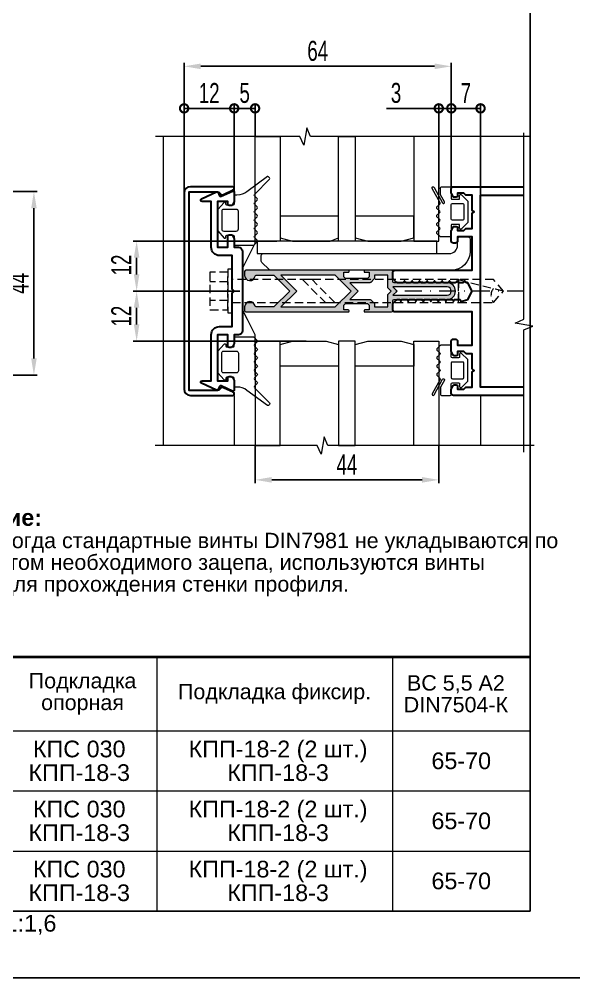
# Model space of a CAD drawing. Extents: x -37 to 8820, y -336 to 478.
# Drawn here: x 1368.5 to 1451.5, y 0 to 143.6 of the extents above; entities that cross this region are included whole.
import ezdxf

# ---------------------------------------------------------------- set-up
doc = ezdxf.new("R2010")
doc.units = 0
doc.header["$LTSCALE"] = 5
doc.linetypes.add('DASHDOT', pattern=[1, 0.5, -0.25, 0, -0.25])
doc.linetypes.add('HIDDEN', pattern=[0.375, 0.25, -0.125])
doc.layers.get('0').update_dxf_attribs({"linetype": 'CONTINUOUS', "lineweight": 30})
doc.layers.get('DEFPOINTS').update_dxf_attribs({"linetype": 'CONTINUOUS'})
for name, color, linetype, lineweight in [('1', 6, 'DASHDOT', 13), ('2', 3, 'HIDDEN', 13), ('Dimentions', 5, 'CONTINUOUS', 15), ('Glass', 5, 'CONTINUOUS', 20), ('Ал подклад', 7, 'CONTINUOUS', 20), ('Герлен', 7, 'CONTINUOUS', 60), ('Зигзаг', 1, 'CONTINUOUS', 15), ('Конструкции', 252, 'CONTINUOUS', 20), ('Подкладки', 1, 'CONTINUOUS', 20), ('Рамки', 1, 'CONTINUOUS', 15), ('Текстовый', 7, 'CONTINUOUS', 9), ('Уплотнители', 1, 'CONTINUOUS', 20), ('Штриховка', 1, 'CONTINUOUS', 5)]:
    doc.layers.add(name, color=color, linetype=linetype, lineweight=lineweight)
doc.layers.add('Скрытые', color=14, linetype='CONTINUOUS', plot=False)
doc.styles.add('3', font='RUSS.SHX', dxfattribs={"width": 0.7, "height": 3})
doc.styles.add('Каталожный', font='arial.ttf', dxfattribs={"height": 2.5})
doc.dimstyles.new('MX1_6', dxfattribs={"dimtxt": 3, "dimasz": 2.5, "dimexe": 0.5, "dimexo": 0, "dimgap": 0.8, "dimtad": 1, "dimlfac": 1.6, "dimdsep": 46, "dimtxsty": '3', "dimcen": 0, "dimclrd": 256, "dimclre": 256, "dimclrt": 256, "dimaunit": 1, "dimadec": 0, "dimazin": 0, "dimtfac": 1, "dimtmove": 0, "dimatfit": 1, "dimfxl": 1, "dimtvp": 1, "dimtolj": 1, "dimtzin": 0, "dimarcsym": 0})

# ---------------------------------------------------------------- blocks, each defined once
blk = doc.blocks.new('*D714')
at = {"layer": 'DEFPOINTS', "color": 0, "linetype": 'Continuous', "transparency": 16777216}
for p in [(1365.54, 117.8), (1365.54, 90.3), (1370.71, 90.3)]:
    blk.add_point(p, dxfattribs=at)
at = {"layer": 'Dimentions', "linetype": 'Continuous', "lineweight": -2, "transparency": 16777216}
for p, q in [((1365.54, 117.8), (1371.21, 117.8)), ((1370.71, 115.3), (1370.71, 92.8)), ((1365.54, 90.3), (1371.21, 90.3))]:
    blk.add_line(p, q, dxfattribs=at)
at = {"layer": 'Dimentions', "linetype": 'Continuous', "transparency": 16777216}
for points in [[(1370.3, 115.3), (1371.13, 115.3), (1370.71, 117.8)], [(1370.3, 92.8), (1371.13, 92.8), (1370.71, 90.3)]]:
    blk.add_solid(points, dxfattribs=at)
at = {"layer": 'Dimentions', "linetype": 'Continuous', "transparency": 16777216, "insert": (1368.41, 104.05), "char_height": 3, "attachment_point": 5, "rotation": 90, "style": '3'}
blk.add_mtext('\\A1;44', dxfattribs=at)
blk = doc.blocks.new('_DotSmall')
at = {"color": 0, "linetype": 'ByBlock', "const_width": 0.5}
blk.add_lwpolyline([(-0.0625, 0, 1), (0.0625, 0, 1)], format="xyb", close=True, dxfattribs=at)
blk = doc.blocks.new('*D719')
at = {"layer": 'DEFPOINTS', "color": 0, "linetype": 'Continuous', "transparency": 16777216}
for p in [(1403.82, 130.27), (1403.82, 126.05), (1400.7, 117.7)]:
    blk.add_point(p, dxfattribs=at)
at = {"layer": 'Dimentions', "linetype": 'Continuous', "lineweight": -2, "transparency": 16777216}
for p, q in [((1400.7, 117.7), (1400.7, 130.77)), ((1403.82, 126.05), (1403.82, 130.77)), ((1400.7, 130.27), (1403.82, 130.27))]:
    blk.add_line(p, q, dxfattribs=at)
at = {"layer": 'Dimentions', "linetype": 'Continuous', "lineweight": -2, "transparency": 16777216, "xscale": 2.5, "yscale": 2.5, "zscale": 2.5, "rotation": 180}
blk.add_blockref('_DotSmall', (1400.7, 130.27), dxfattribs=at)
at = {"layer": 'Dimentions', "linetype": 'Continuous', "lineweight": -2, "transparency": 16777216, "xscale": 2.5, "yscale": 2.5, "zscale": 2.5}
blk.add_blockref('_DotSmall', (1403.82, 130.27), dxfattribs=at)
at = {"layer": 'Dimentions', "linetype": 'Continuous', "transparency": 16777216, "insert": (1402.26, 132.57), "char_height": 3, "attachment_point": 5, "style": '3'}
blk.add_mtext('\\A1;5', dxfattribs=at)
blk = doc.blocks.new('*D720')
at = {"layer": 'DEFPOINTS', "color": 0, "linetype": 'Continuous', "transparency": 16777216}
for p in [(1403.82, 79.74), (1431.32, 79.74), (1403.82, 74.61)]:
    blk.add_point(p, dxfattribs=at)
at = {"layer": 'Dimentions', "linetype": 'Continuous', "lineweight": -2, "transparency": 16777216}
for p, q in [((1403.82, 79.74), (1403.82, 74.11)), ((1431.32, 79.74), (1431.32, 74.11)), ((1428.82, 74.61), (1406.32, 74.61))]:
    blk.add_line(p, q, dxfattribs=at)
at = {"layer": 'Dimentions', "linetype": 'Continuous', "transparency": 16777216}
for points in [[(1406.32, 75.03), (1406.32, 74.19), (1403.82, 74.61)], [(1428.82, 75.03), (1428.82, 74.19), (1431.32, 74.61)]]:
    blk.add_solid(points, dxfattribs=at)
at = {"layer": 'Dimentions', "linetype": 'Continuous', "transparency": 16777216, "insert": (1417.57, 76.91), "char_height": 3, "attachment_point": 5, "style": '3'}
blk.add_mtext('\\A1;44', dxfattribs=at)
blk = doc.blocks.new('*D721')
at = {"layer": 'DEFPOINTS', "color": 0, "linetype": 'Continuous', "transparency": 16777216}
for p in [(1431.32, 130.27), (1431.32, 118.2), (1433.2, 118.2)]:
    blk.add_point(p, dxfattribs=at)
at = {"layer": 'Dimentions', "linetype": 'Continuous', "lineweight": -2, "transparency": 16777216}
for p, q in [((1431.32, 118.2), (1431.32, 130.77)), ((1433.2, 118.2), (1433.2, 130.77)), ((1431.32, 130.27), (1423.52, 130.27)), ((1433.2, 130.27), (1431.32, 130.27)), ((1433.2, 130.27), (1435.7, 130.27))]:
    blk.add_line(p, q, dxfattribs=at)
at = {"layer": 'Dimentions', "linetype": 'Continuous', "lineweight": -2, "transparency": 16777216, "xscale": 2.5, "yscale": 2.5, "zscale": 2.5}
blk.add_blockref('_DotSmall', (1431.32, 130.27), dxfattribs=at)
at = {"layer": 'Dimentions', "linetype": 'Continuous', "lineweight": -2, "transparency": 16777216, "xscale": 2.5, "yscale": 2.5, "zscale": 2.5, "rotation": 180}
blk.add_blockref('_DotSmall', (1433.2, 130.27), dxfattribs=at)
at = {"layer": 'Dimentions', "linetype": 'Continuous', "transparency": 16777216, "insert": (1424.92, 132.57), "char_height": 3, "attachment_point": 5, "style": '3'}
blk.add_mtext('\\A1;3', dxfattribs=at)
blk = doc.blocks.new('*D722')
at = {"layer": 'DEFPOINTS', "color": 0, "linetype": 'Continuous', "transparency": 16777216}
for p in [(1393.2, 136.57), (1433.2, 118.2), (1393.2, 115.83)]:
    blk.add_point(p, dxfattribs=at)
at = {"layer": 'Dimentions', "linetype": 'Continuous', "lineweight": -2, "transparency": 16777216}
for p, q in [((1393.2, 115.83), (1393.2, 137.07)), ((1430.7, 136.57), (1395.7, 136.57)), ((1433.2, 118.2), (1433.2, 137.07))]:
    blk.add_line(p, q, dxfattribs=at)
at = {"layer": 'Dimentions', "linetype": 'Continuous', "transparency": 16777216}
for points in [[(1395.7, 136.99), (1395.7, 136.15), (1393.2, 136.57)], [(1430.7, 136.99), (1430.7, 136.15), (1433.2, 136.57)]]:
    blk.add_solid(points, dxfattribs=at)
at = {"layer": 'Dimentions', "linetype": 'Continuous', "transparency": 16777216, "insert": (1413.2, 138.87), "char_height": 3, "attachment_point": 5, "style": '3'}
blk.add_mtext('\\A1;64', dxfattribs=at)
blk = doc.blocks.new('*D723')
at = {"layer": 'DEFPOINTS', "color": 0, "linetype": 'Continuous', "transparency": 16777216}
for p in [(1393.2, 130.27), (1400.7, 125.49), (1393.2, 115.83)]:
    blk.add_point(p, dxfattribs=at)
at = {"layer": 'Dimentions', "linetype": 'Continuous', "lineweight": -2, "transparency": 16777216}
for p, q in [((1393.2, 115.83), (1393.2, 130.77)), ((1400.7, 125.49), (1400.7, 130.77)), ((1400.7, 130.27), (1393.2, 130.27))]:
    blk.add_line(p, q, dxfattribs=at)
at = {"layer": 'Dimentions', "linetype": 'Continuous', "lineweight": -2, "transparency": 16777216, "xscale": 2.5, "yscale": 2.5, "zscale": 2.5, "rotation": 180}
blk.add_blockref('_DotSmall', (1393.2, 130.27), dxfattribs=at)
at = {"layer": 'Dimentions', "linetype": 'Continuous', "lineweight": -2, "transparency": 16777216, "xscale": 2.5, "yscale": 2.5, "zscale": 2.5}
blk.add_blockref('_DotSmall', (1400.7, 130.27), dxfattribs=at)
at = {"layer": 'Dimentions', "linetype": 'Continuous', "transparency": 16777216, "insert": (1396.95, 132.57), "char_height": 3, "attachment_point": 5, "style": '3'}
blk.add_mtext('\\A1;12', dxfattribs=at)
blk = doc.blocks.new('*D724')
at = {"layer": 'DEFPOINTS', "color": 0, "linetype": 'Continuous', "transparency": 16777216}
for p in [(1433.2, 130.27), (1433.2, 126.5), (1437.57, 117.27)]:
    blk.add_point(p, dxfattribs=at)
at = {"layer": 'Dimentions', "linetype": 'Continuous', "lineweight": -2, "transparency": 16777216}
for p, q in [((1433.2, 126.5), (1433.2, 130.77)), ((1437.57, 117.27), (1437.57, 130.77)), ((1437.57, 130.27), (1433.2, 130.27))]:
    blk.add_line(p, q, dxfattribs=at)
at = {"layer": 'Dimentions', "linetype": 'Continuous', "lineweight": -2, "transparency": 16777216, "xscale": 2.5, "yscale": 2.5, "zscale": 2.5, "rotation": 180}
blk.add_blockref('_DotSmall', (1433.2, 130.27), dxfattribs=at)
at = {"layer": 'Dimentions', "linetype": 'Continuous', "lineweight": -2, "transparency": 16777216, "xscale": 2.5, "yscale": 2.5, "zscale": 2.5}
blk.add_blockref('_DotSmall', (1437.57, 130.27), dxfattribs=at)
at = {"layer": 'Dimentions', "linetype": 'Continuous', "transparency": 16777216, "insert": (1435.38, 132.57), "char_height": 3, "attachment_point": 5, "style": '3'}
blk.add_mtext('\\A1;7', dxfattribs=at)
blk = doc.blocks.new('*D732')
at = {"layer": 'DEFPOINTS', "color": 0, "linetype": 'Continuous', "transparency": 16777216}
for p in [(1386.09, 110.39), (1407.08, 110.39), (1401.55, 102.89)]:
    blk.add_point(p, dxfattribs=at)
at = {"layer": 'Dimentions', "linetype": 'Continuous', "lineweight": -2, "transparency": 16777216}
for p, q in [((1407.08, 110.39), (1385.59, 110.39)), ((1386.09, 105.39), (1386.09, 107.89)), ((1401.55, 102.89), (1385.59, 102.89))]:
    blk.add_line(p, q, dxfattribs=at)
at = {"layer": 'Dimentions', "linetype": 'Continuous', "transparency": 16777216}
for points in [[(1385.67, 107.89), (1386.5, 107.89), (1386.09, 110.39)], [(1385.67, 105.39), (1386.5, 105.39), (1386.09, 102.89)]]:
    blk.add_solid(points, dxfattribs=at)
at = {"layer": 'Dimentions', "linetype": 'Continuous', "transparency": 16777216, "insert": (1383.79, 106.8), "char_height": 3, "attachment_point": 5, "rotation": 90, "style": '3'}
blk.add_mtext('\\A1;12', dxfattribs=at)
blk = doc.blocks.new('*D733')
at = {"layer": 'DEFPOINTS', "color": 0, "linetype": 'Continuous', "transparency": 16777216}
for p in [(1401.55, 102.89), (1386.09, 95.39), (1411.45, 95.39)]:
    blk.add_point(p, dxfattribs=at)
at = {"layer": 'Dimentions', "linetype": 'Continuous', "lineweight": -2, "transparency": 16777216}
for p, q in [((1401.55, 102.89), (1385.59, 102.89)), ((1386.09, 100.39), (1386.09, 97.89)), ((1411.45, 95.39), (1385.59, 95.39))]:
    blk.add_line(p, q, dxfattribs=at)
at = {"layer": 'Dimentions', "linetype": 'Continuous', "transparency": 16777216}
for points in [[(1385.67, 100.39), (1386.5, 100.39), (1386.09, 102.89)], [(1385.67, 97.89), (1386.5, 97.89), (1386.09, 95.39)]]:
    blk.add_solid(points, dxfattribs=at)
at = {"layer": 'Dimentions', "linetype": 'Continuous', "transparency": 16777216, "insert": (1383.79, 99.14), "char_height": 3, "attachment_point": 5, "rotation": 90, "style": '3'}
blk.add_mtext('\\A1;12', dxfattribs=at)

msp = doc.modelspace()

# ---------------------------------------------------------------- hatches: boundary and pattern name
at = {"layer": 'Штриховка'}
h = msp.add_hatch(color=256, dxfattribs=at)
h.paths.add_polyline_path([(1407.6935, 105.2664), (1410.0685, 102.8914), (1407.6935, 100.5164), (1415.8185, 100.5164), (1418.1935, 102.8914), (1415.8185, 105.2664)], flags=16)
edge = h.paths.add_edge_path()
edge.add_arc((1420.2578, 105.8914), 0.125, 90, 180)
edge.add_line((1420.1328, 105.8914), (1420.1328, 105.8289))
edge.add_arc((1420.2578, 105.8289), 0.125, 180, 270)
edge.add_line((1420.2578, 105.7039), (1420.8828, 105.7039))
edge.add_line((1420.8828, 105.7039), (1420.8828, 105.0127))
edge.add_line((1420.8828, 105.0127), (1420.6365, 104.7664))
edge.add_line((1420.6365, 104.7664), (1417.3791, 104.7664))
edge.add_line((1417.3791, 104.7664), (1417.1328, 105.0127))
edge.add_line((1417.1328, 105.0127), (1417.1328, 105.7039))
edge.add_line((1417.1328, 105.7039), (1417.7578, 105.7039))
edge.add_arc((1417.7578, 105.8289), 0.125, 270, 360)
edge.add_line((1417.8828, 105.8289), (1417.8828, 105.8914))
edge.add_arc((1417.7578, 105.8914), 0.125, 360, 450)
edge.add_line((1417.7578, 106.0164), (1402.4453, 106.0164))
edge.add_arc((1402.4453, 105.8289), 0.1875, 90, 180)
edge.add_line((1402.2578, 105.8289), (1402.2578, 105.2352))
edge.add_arc((1403.0391, 105.2352), 0.7812, 180, 350.718201)
edge.add_arc((1403.9951, 105.0789), 0.1875, 90, 170.718201, ccw=False)
edge.add_line((1403.9951, 105.2664), (1406.6328, 105.2664))
edge.add_line((1406.6328, 105.2664), (1409.0078, 102.8914))
edge.add_line((1409.0078, 102.8914), (1406.6328, 100.5164))
edge.add_line((1406.6328, 100.5164), (1403.9951, 100.5164))
edge.add_arc((1403.9951, 100.7039), 0.1875, 189.281799, 270, ccw=False)
edge.add_arc((1403.0391, 100.5477), 0.7812, 9.281799, 180)
edge.add_line((1402.2578, 100.5477), (1402.2578, 99.9539))
edge.add_arc((1402.4453, 99.9539), 0.1875, 180, 270)
edge.add_line((1402.4453, 99.7664), (1417.7578, 99.7664))
edge.add_arc((1417.7578, 99.8914), 0.125, 270, 360)
edge.add_line((1417.8828, 99.8914), (1417.8828, 99.9539))
edge.add_arc((1417.7578, 99.9539), 0.125, 360, 450)
edge.add_line((1417.7578, 100.0789), (1417.1328, 100.0789))
edge.add_line((1417.1328, 100.0789), (1417.1328, 100.7701))
edge.add_line((1417.1328, 100.7701), (1417.3791, 101.0164))
edge.add_line((1417.3791, 101.0164), (1420.6365, 101.0164))
edge.add_line((1420.6365, 101.0164), (1420.8828, 100.7701))
edge.add_line((1420.8828, 100.7701), (1420.8828, 100.0789))
edge.add_line((1420.8828, 100.0789), (1420.2578, 100.0789))
edge.add_arc((1420.2578, 99.9539), 0.125, 90, 180)
edge.add_line((1420.1328, 99.9539), (1420.1328, 99.8914))
edge.add_arc((1420.2578, 99.8914), 0.125, 180, 270)
edge.add_line((1420.2578, 99.7664), (1424.2578, 99.7664))
edge.add_arc((1424.2578, 99.9539), 0.1875, 270, 360)
edge.add_line((1424.4453, 99.9539), (1424.4453, 101.4539))
edge.add_arc((1424.6328, 101.4539), 0.1875, 90, 180, ccw=False)
edge.add_line((1424.6328, 101.6414), (1428.6953, 101.6414))
edge.add_arc((1428.8203, 101.6414), 0.125, 180, 360)
edge.add_line((1428.9453, 101.6414), (1432.5703, 101.6414))
edge.add_arc((1432.5703, 102.8914), 1.25, 270, 450)
edge.add_line((1432.5703, 104.1414), (1428.9453, 104.1414))
edge.add_arc((1428.8203, 104.1414), 0.125, 0, 180)
edge.add_line((1428.6953, 104.1414), (1424.6328, 104.1414))
edge.add_arc((1424.6328, 104.3289), 0.1875, 180, 270, ccw=False)
edge.add_line((1424.4453, 104.3289), (1424.4453, 105.8289))
edge.add_arc((1424.2578, 105.8289), 0.1875, 0, 90)
edge.add_line((1424.2578, 106.0164), (1420.2578, 106.0164))
edge = h.paths.add_edge_path(flags=16)
edge.add_line((1423.6953, 105.2664), (1421.6953, 105.2664))
edge.add_line((1421.6953, 105.2664), (1421.6953, 104.8423))
edge.add_arc((1421.5078, 104.8423), 0.1875, 315, 360, ccw=False)
edge.add_line((1421.6404, 104.7097), (1421.1271, 104.1963))
edge.add_arc((1420.9945, 104.3289), 0.1875, 270, 315, ccw=False)
edge.add_line((1420.9945, 104.1414), (1418.0041, 104.1414))
edge.add_line((1418.0041, 104.1414), (1419.2541, 102.8914))
edge.add_line((1419.2541, 102.8914), (1418.0041, 101.6414))
edge.add_line((1418.0041, 101.6414), (1420.9945, 101.6414))
edge.add_arc((1420.9945, 101.4539), 0.1875, 45, 90, ccw=False)
edge.add_line((1421.1271, 101.5865), (1421.6404, 101.0732))
edge.add_arc((1421.5078, 100.9406), 0.1875, 0, 45, ccw=False)
edge.add_line((1421.6953, 100.9406), (1421.6953, 100.5164))
edge.add_line((1421.6953, 100.5164), (1423.6953, 100.5164))
edge.add_line((1423.6953, 100.5164), (1423.6953, 102.4003))
edge.add_line((1423.6953, 102.4003), (1424.1864, 102.8914))
edge.add_line((1424.1864, 102.8914), (1423.6953, 103.3825))
edge.add_line((1423.6953, 103.3825), (1423.6953, 105.2664))
edge = h.paths.add_edge_path(flags=16)
edge.add_line((1425.0703, 102.8914), (1424.4453, 102.2664))
edge.add_line((1424.4453, 102.2664), (1432.5703, 102.2664))
edge.add_arc((1432.5703, 102.8914), 0.625, 270, 450)
edge.add_line((1432.5703, 103.5164), (1424.4453, 103.5164))
edge.add_line((1424.4453, 103.5164), (1425.0703, 102.8914))

# ---------------------------------------------------------------- linework, layer by layer
for points in [[(1393.1953, 117.5789), (1393.1953, 88.2039, 0.41421356), (1394.1328, 87.2664), (1400.4453, 87.2664, 0.80258485), (1400.551, 87.743), (1399.1143, 88.4129, 0.40155944), (1398.5413, 88.2184, -0.27973928), (1398.2086, 88.0164), (1393.9453, 88.0164), (1393.9453, 117.7664), (1398.2086, 117.7664, -0.27973928), (1398.5413, 117.5645, 0.40155944), (1399.1143, 117.3699), (1400.551, 118.0399, 0.80258485), (1400.4453, 118.5164), (1394.1328, 118.5164, 0.41421356)], [(1398.0414, 117.7489, -0.41421356), (1398.2906, 117.6582), (1398.5106, 117.1864, 0.41421356), (1398.7597, 117.0957), (1400.4286, 117.8739, -0.54861879), (1400.6953, 117.7039), (1400.6953, 116.3732, -0.11643382), (1400.6755, 116.2893), (1400.4347, 115.8076, -0.28407904), (1400.2669, 115.7039), (1399.9453, 115.7039, -0.41421356), (1399.7578, 115.8914), (1399.7578, 116.3289), (1398.1953, 116.3289), (1398.1953, 109.4539), (1399.7578, 109.4539), (1399.7578, 111.1414, -0.41421356), (1399.9453, 111.3289), (1400.2669, 111.3289, -0.28407904), (1400.4347, 111.2253), (1400.6755, 110.7435, -0.11643382), (1400.6953, 110.6597), (1400.6953, 109.4539), (1401.3203, 109.4539, -0.41421356), (1401.9453, 108.8289), (1401.9453, 96.9539, -0.41421356), (1401.3203, 96.3289), (1400.6953, 96.3289), (1400.6953, 95.1232, -0.11643382), (1400.6755, 95.0393), (1400.4347, 94.5576, -0.28407904), (1400.2669, 94.4539), (1399.9453, 94.4539, -0.41421356), (1399.7578, 94.6414), (1399.7578, 96.3289), (1398.1953, 96.3289), (1398.1953, 89.4539), (1399.7578, 89.4539), (1399.7578, 89.8914, -0.41421356), (1399.9453, 90.0789), (1400.2669, 90.0789, -0.28407904), (1400.4347, 89.9753), (1400.6755, 89.4935, -0.11643382), (1400.6953, 89.4097), (1400.6953, 88.0789, -0.54861879), (1400.4286, 87.909), (1398.7597, 88.6872, 0.41421356), (1398.5106, 88.5965), (1398.2906, 88.1247, -0.41421356), (1398.0414, 88.034), (1395.8036, 89.0775, -0.29147342), (1395.6953, 89.2474), (1395.6953, 89.2664, -0.41421356), (1395.8828, 89.4539), (1397.2578, 89.4539), (1397.2578, 96.3289, -0.41421356), (1398.5078, 97.5789), (1400.3828, 97.5789), (1400.3828, 102.5013, -0.19891237), (1400.4377, 102.6338), (1400.6953, 102.8914), (1400.4377, 103.149, -0.19891237), (1400.3828, 103.2816), (1400.3828, 108.2039), (1398.5078, 108.2039, -0.41421356), (1397.2578, 109.4539), (1397.2578, 116.3289), (1395.8828, 116.3289, -0.41421356), (1395.6953, 116.5164), (1395.6953, 116.5354, -0.29147342), (1395.8036, 116.7054)]]:
    msp.add_lwpolyline(points, format="xyb", close=True)
msp.add_lwpolyline([(1444.0605, 87.2664), (1433.5078, 87.2664, -0.41421356), (1433.1953, 87.5789), (1433.1953, 88.1597, -0.11643382), (1433.2151, 88.2435), (1433.456, 88.7253, -0.28407904), (1433.6237, 88.8289), (1433.9453, 88.8289, -0.41421356), (1434.1328, 88.6414), (1434.1328, 88.2039), (1435.0703, 88.2039), (1435.3279, 88.4615, -0.19891237), (1435.4605, 88.5164), (1436.3203, 88.5164), (1436.3203, 90.7443, -0.28407904), (1436.424, 90.912), (1436.6328, 91.0164), (1436.424, 91.1209, -0.28407904), (1436.3203, 91.2886), (1436.3203, 93.5164), (1435.4605, 93.5164, -0.19891237), (1435.3279, 93.5713), (1435.0703, 93.8289), (1434.1328, 93.8289), (1434.1328, 93.3914, -0.41421356), (1433.9453, 93.2039), (1433.6237, 93.2039, -0.28407904), (1433.456, 93.3076), (1433.2151, 93.7893, -0.11643382), (1433.1953, 93.8732), (1433.1953, 95.3914, -0.41421356), (1433.5078, 95.7039), (1433.8203, 95.7039, -0.41421356), (1434.1328, 95.3914), (1434.1328, 94.7664), (1436.3203, 94.7664), (1436.3203, 99.7664), (1424.7578, 99.7664, -0.41421356), (1424.4453, 100.0789), (1424.4453, 100.9388, -0.19891237), (1424.5002, 101.0713), (1425.0154, 101.5865, -0.19891237), (1425.148, 101.6414), (1425.3607, 101.6414, -0.28407904), (1425.5284, 101.5378), (1425.6328, 101.3289), (1425.7373, 101.5378, -0.28407904), (1425.905, 101.6414), (1426.4857, 101.6414, -0.28407904), (1426.6534, 101.5378), (1426.7578, 101.3289), (1426.8623, 101.5378, -0.28407904), (1427.03, 101.6414), (1427.6107, 101.6414, -0.28407904), (1427.7784, 101.5378), (1427.8828, 101.3289), (1427.9873, 101.5378, -0.28407904), (1428.155, 101.6414), (1428.7357, 101.6414, -0.28407904), (1428.9034, 101.5378), (1429.0078, 101.3289), (1429.1123, 101.5378, -0.28407904), (1429.28, 101.6414), (1429.8607, 101.6414, -0.28407904), (1430.0284, 101.5378), (1430.1328, 101.3289), (1430.2373, 101.5378, -0.28407904), (1430.405, 101.6414), (1430.9857, 101.6414, -0.28407904), (1431.1534, 101.5378), (1431.2578, 101.3289), (1431.3623, 101.5378, -0.28407904), (1431.53, 101.6414), (1432.1107, 101.6414, -0.28407904), (1432.2784, 101.5378), (1432.3828, 101.3289), (1432.4873, 101.5378, -0.28407904), (1432.655, 101.6414), (1433.2357, 101.6414, -0.28407904), (1433.4034, 101.5378), (1433.5078, 101.3289), (1433.6123, 101.5378, -0.28407904), (1433.78, 101.6414), (1434.3607, 101.6414, -0.28407904), (1434.5284, 101.5378), (1434.6328, 101.3289), (1435.6953, 101.6414), (1436.3203, 102.8914), (1435.6953, 104.1414), (1435.4675, 104.1414, -0.28407904), (1435.2998, 104.2451), (1435.1953, 104.4539), (1435.0909, 104.2451, -0.28407904), (1434.9232, 104.1414), (1434.3425, 104.1414, -0.28407904), (1434.1748, 104.2451), (1434.0703, 104.4539), (1433.9659, 104.2451, -0.28407904), (1433.7982, 104.1414), (1433.2175, 104.1414, -0.28407904), (1433.0498, 104.2451), (1432.9453, 104.4539), (1432.8409, 104.2451, -0.28407904), (1432.6732, 104.1414), (1432.0925, 104.1414, -0.28407904), (1431.9248, 104.2451), (1431.8203, 104.4539), (1431.7159, 104.2451, -0.28407904), (1431.5482, 104.1414), (1430.9675, 104.1414, -0.28407904), (1430.7998, 104.2451), (1430.6953, 104.4539), (1430.5909, 104.2451, -0.28407904), (1430.4232, 104.1414), (1429.8425, 104.1414, -0.28407904), (1429.6748, 104.2451), (1429.5703, 104.4539), (1429.4659, 104.2451, -0.28407904), (1429.2982, 104.1414), (1428.7175, 104.1414, -0.28407904), (1428.5498, 104.2451), (1428.4453, 104.4539), (1428.3409, 104.2451, -0.28407904), (1428.1732, 104.1414), (1427.5925, 104.1414, -0.28407904), (1427.4248, 104.2451), (1427.3203, 104.4539), (1427.2159, 104.2451, -0.28407904), (1427.0482, 104.1414), (1426.4675, 104.1414, -0.28407904), (1426.2998, 104.2451), (1426.1953, 104.4539), (1426.0909, 104.2451, -0.28407904), (1425.9232, 104.1414), (1425.148, 104.1414, -0.19891237), (1425.0154, 104.1963), (1424.5002, 104.7115, -0.19891237), (1424.4453, 104.8441), (1424.4453, 105.7039, -0.41421356), (1424.7578, 106.0164), (1436.3203, 106.0164), (1436.3203, 111.0164), (1434.1328, 111.0164), (1434.1328, 110.3914, -0.41421356), (1433.8203, 110.0789), (1433.5078, 110.0789, -0.41421356), (1433.1953, 110.3914), (1433.1953, 111.9097, -0.11643382), (1433.2151, 111.9935), (1433.456, 112.4753, -0.28407904), (1433.6237, 112.5789), (1433.9453, 112.5789, -0.41421356), (1434.1328, 112.3914), (1434.1328, 111.9539), (1435.0703, 111.9539), (1435.3279, 112.2115, -0.19891237), (1435.4605, 112.2664), (1436.3203, 112.2664), (1436.3203, 114.4943, -0.28407904), (1436.424, 114.662), (1436.6328, 114.7664), (1436.424, 114.8709, -0.28407904), (1436.3203, 115.0386), (1436.3203, 117.2664), (1435.4605, 117.2664, -0.19891237), (1435.3279, 117.3213), (1435.0703, 117.5789), (1434.1328, 117.5789), (1434.1328, 117.1414, -0.41421356), (1433.9453, 116.9539), (1433.6237, 116.9539, -0.28407904), (1433.456, 117.0576), (1433.2151, 117.5393, -0.11643382), (1433.1953, 117.6232), (1433.1953, 118.2039, -0.41421356), (1433.5078, 118.5164), (1444.0605, 118.5164)], format="xyb")
msp.add_lwpolyline([(1444.0605, 88.5164), (1437.5703, 88.5164), (1437.5703, 117.2664), (1444.0605, 117.2664)])
at = {"layer": '1'}
msp.add_line((1444.0605, 102.8914), (1424.4453, 102.8914), dxfattribs=at)
at = {"layer": '2'}
for p, q in [((1399.7578, 104.2977), (1397.0703, 104.2977)), ((1399.7578, 101.4852), (1397.0703, 101.4852))]:
    msp.add_line(p, q, dxfattribs=at)
for points in [[(1399.7578, 100.0789), (1399.7578, 105.7039), (1397.0703, 105.7039), (1397.0703, 100.0789)], [(1399.7578, 99.6102), (1400.3828, 99.6102), (1400.3828, 106.1727), (1399.7578, 106.1727)], [(1400.3828, 101.1727), (1434.2917, 101.1766), (1434.2917, 102.8914), (1434.2917, 104.6102), (1400.3828, 104.6102)], [(1410.9147, 104.6102), (1414.3522, 101.1727), (1415.7844, 101.1727), (1412.3469, 104.6102)]]:
    msp.add_lwpolyline(points, close=True, dxfattribs=at)
msp.add_lwpolyline([(1434.2917, 101.1766), (1439.5167, 101.1766), (1441.0095, 102.8934), (1439.5167, 104.6102), (1434.2917, 104.6102), (1434.2917, 101.1766)], dxfattribs=at)
msp.add_lwpolyline([(1434.2917, 104.6102), (1441.0095, 102.8934), (1439.5167, 103.2749, 0.36330791), (1439.5167, 101.1766)], format="xyb", dxfattribs=at)
at = {"layer": 'Glass'}
for points in [[(1407.5703, 126.0467), (1407.5703, 110.3914), (1403.8203, 110.3914), (1403.8203, 126.0467)], [(1418.8203, 126.0467), (1418.8203, 110.3914), (1416.3203, 110.3914), (1416.3203, 126.0467)], [(1427.5703, 126.0467), (1427.5703, 110.3914), (1431.3203, 110.3914), (1431.3203, 126.0467)], [(1416.3203, 110.8938), (1416.3203, 114.1414), (1407.5703, 114.1414), (1407.5703, 110.8938), (1409.4453, 110.3914), (1415.0703, 110.3914)], [(1427.5703, 110.8938), (1427.5703, 114.1414), (1418.8203, 114.1414), (1418.8203, 110.8938), (1420.6953, 110.3914), (1425.6953, 110.3914)], [(1407.5703, 79.7362), (1407.5703, 95.3915), (1403.8203, 95.3915), (1403.8203, 79.7362)], [(1416.3203, 94.8891), (1416.3203, 91.6415), (1407.5703, 91.6415), (1407.5703, 94.8891), (1409.4453, 95.3915), (1414.4453, 95.3915)], [(1418.8203, 79.7362), (1418.8203, 95.3915), (1416.3203, 95.3915), (1416.3203, 79.7362)], [(1427.5703, 94.8891), (1427.5703, 91.6415), (1418.8203, 91.6415), (1418.8203, 94.8891), (1420.6953, 95.3915), (1425.6953, 95.3915)], [(1427.5703, 79.7362), (1427.5703, 95.3915), (1431.3203, 95.3915), (1431.3203, 79.7362)]]:
    msp.add_lwpolyline(points, close=True, dxfattribs=at)
at = {"layer": 'Ал подклад', "color": 0}
msp.add_lwpolyline([(1435.6953, 111.0164, -0.41421356), (1436.0078, 110.7039), (1436.0078, 108.8289, -0.41421356), (1433.1953, 106.0164), (1406.1367, 106.0164, -0.19891237), (1405.9157, 106.108), (1404.8488, 107.1749, -0.19891237), (1404.7572, 107.3959), (1404.7572, 108.2039, -0.41421356), (1405.0697, 108.5164), (1432.8828, 108.5164, 0.41421356), (1434.1328, 109.7664), (1434.1328, 110.7039, -0.41421356), (1434.4453, 111.0164)], format="xyb", close=True, dxfattribs=at)
at = {"layer": 'Герлен', "lineweight": 40}
msp.add_line((1280, 48.0868), (1445, 48.0868), dxfattribs=at)
at = {"layer": 'Герлен', "ltscale": 2, "const_width": 0.1875}
msp.add_lwpolyline([(1403.8203, 90.2664), (1403.8203, 96.3289), (1401.9453, 100.0789), (1401.9453, 106.3289), (1403.8203, 110.0789), (1403.8203, 116.1414)], dxfattribs=at)
at = {"layer": 'Зигзаг'}
for points in [[(1444.9686, 126.0467), (1412.1363, 126.0467), (1411.5555, 127.3646), (1411.1198, 124.7519), (1410.5373, 126.0467), (1388.9127, 126.0467)], [(1444.0605, 78.7525), (1444.0605, 97.0646), (1445.3784, 97.6455), (1442.7657, 98.0811), (1444.0605, 98.6636), (1444.0605, 126.5903)], [(1445.6245, 79.7362), (1414.7293, 79.7362), (1414.1485, 81.0541), (1413.7128, 78.4414), (1413.1303, 79.7362), (1388.8872, 79.7362)]]:
    msp.add_lwpolyline(points, dxfattribs=at)
at = {"layer": 'Конструкции'}
for p, q in [((1400.6953, 118.5164), (1400.6953, 126.0467)), ((1437.5703, 126.0467), (1437.5703, 118.5164)), ((1400.6953, 87.2664), (1400.6953, 79.7362)), ((1437.5703, 87.2664), (1437.5703, 79.7362))]:
    msp.add_line(p, q, dxfattribs=at)
msp.add_lwpolyline([(1390.0703, 126.0467), (1390.0703, 79.7362)], dxfattribs=at)
at = {"layer": 'Подкладки'}
msp.add_lwpolyline([(1404.1328, 110.3914), (1404.1328, 108.5164), (1431.0078, 108.5164), (1431.0078, 110.3914)], close=True, dxfattribs=at)
at = {"layer": 'Рамки'}
for p, q in [((1389.104, 48.0868), (1389.104, 10)), ((1424.375, 48.0868), (1424.375, 10)), ((1280, 37), (1445, 37)), ((1280, 28), (1445, 28)), ((1280, 19), (1445, 19)), ((1280, 10), (1445, 10))]:
    msp.add_line(p, q, dxfattribs=at)
at = {"layer": 'Скрытые', "linetype": 'Continuous'}
for points in [[(1260, 297), (1470, 297), (1470, 0), (1260, 0)], [(1280, 10), (1280, 287), (1445, 287), (1445, 10)]]:
    msp.add_lwpolyline(points, close=True, dxfattribs=at)
at = {"layer": 'Уплотнители'}
for points in [[(1399.4453, 111.1102, -0.41421356), (1399.6016, 111.2664), (1400.5391, 111.2664, -0.41421356), (1400.6953, 111.1102), (1400.6953, 109.7664), (1403.5833, 109.7664, 0.19891237), (1403.6717, 109.803), (1404.1496, 110.2809, 0.41421356), (1404.1496, 110.5019), (1403.7455, 110.9059, -0.41421356), (1403.7455, 111.1269), (1404.1496, 111.5309, 0.41421356), (1404.1496, 111.7519), (1403.7455, 112.1559, -0.41421356), (1403.7455, 112.3769), (1404.1496, 112.7809, 0.41421356), (1404.1496, 113.0019), (1403.7455, 113.4059, -0.41421356), (1403.7455, 113.6269), (1404.1496, 114.0309, 0.41421356), (1404.1496, 114.2519), (1403.7455, 114.6559, -0.41421356), (1403.7455, 114.8769), (1404.1496, 115.2809, 0.41421356), (1404.1496, 115.5019), (1403.7455, 115.9059, -0.41421356), (1403.7455, 116.1269), (1404.1496, 116.5309, 0.41421356), (1404.1496, 116.7519), (1403.7455, 117.1559, -0.41421356), (1403.7455, 117.3769), (1405.9598, 119.6559, 0.41421356), (1405.9598, 119.8769), (1405.8285, 120.0082, 0.29253821), (1405.664, 120.0444), (1402.6108, 117.7636, -0.16178775), (1401.1146, 117.2664), (1400.6953, 117.2664), (1400.6953, 115.9227, -0.41421356), (1400.5391, 115.7664), (1399.6016, 115.7664, -0.41421356), (1399.4453, 115.9227), (1399.4453, 116.0789, 0.66858666), (1399.1785, 116.1893), (1398.241, 115.1247, 0.19861919), (1398.1953, 115.0143), (1398.1953, 112.0185, 0.19861919), (1398.241, 111.9082), (1399.1785, 110.8436, 0.66858666), (1399.4453, 110.9539)], [(1432.1562, 116.2472), (1431.5892, 117.2922, -0.12491271), (1431.5703, 117.3667), (1431.5703, 118.3602, -0.41421356), (1431.7266, 118.5164), (1433.0391, 118.5164, -0.41421356), (1433.1953, 118.3602), (1433.1953, 116.7977, 0.41421356), (1433.3516, 116.6414), (1434.2891, 116.6414, 0.41421356), (1434.4453, 116.7977), (1434.4453, 117.2039, -0.66858666), (1434.7122, 117.3143), (1435.6497, 116.3747, -0.19861919), (1435.6953, 116.2643), (1435.6953, 113.2685, -0.19861919), (1435.6497, 113.1582), (1434.7122, 112.2186, -0.66858666), (1434.4453, 112.3289), (1434.4453, 112.7352, 0.41421356), (1434.2891, 112.8914), (1433.3516, 112.8914, 0.41421356), (1433.1953, 112.7352), (1433.1953, 111.1727, -0.41421356), (1433.0391, 111.0164), (1431.635, 111.0164, -0.19891237), (1431.5246, 111.0622), (1431.0558, 111.5309, -0.41421356), (1431.0558, 111.7519), (1431.4598, 112.1559, 0.41421356), (1431.4598, 112.3769), (1431.0558, 112.7809, -0.41421356), (1431.0558, 113.0019), (1431.4598, 113.4059, 0.41421356), (1431.4598, 113.6269), (1431.0558, 114.0309, -0.41421356), (1431.0558, 114.2519), (1431.4598, 114.6559, 0.41421356), (1431.4598, 114.8769), (1431.0558, 115.2809, -0.41421356), (1431.0558, 115.5019), (1431.4879, 115.934, 0.33207606), (1431.5147, 116.1189), (1430.3392, 118.2857, -1), (1430.6139, 118.4347), (1431.8815, 116.0982, 1)], [(1398.8203, 114.8289), (1398.8203, 112.2039, 0.41421356), (1399.1328, 111.8914), (1401.0078, 111.8914, 0.41421356), (1401.3203, 112.2039), (1401.3203, 114.8289, 0.41421356), (1401.0078, 115.1414), (1399.1328, 115.1414, 0.41421356)], [(1435.0703, 115.8602), (1435.0703, 113.6727, -0.41421356), (1434.9141, 113.5164), (1433.3516, 113.5164, -0.41421356), (1433.1953, 113.6727), (1433.1953, 115.8602, -0.41421356), (1433.3516, 116.0164), (1434.9141, 116.0164, -0.41421356)], [(1420.2578, 106.0164, 0.41421356), (1420.1328, 105.8914), (1420.1328, 105.8289, 0.41421356), (1420.2578, 105.7039), (1420.8828, 105.7039), (1420.8828, 105.0127), (1420.6365, 104.7664), (1417.3791, 104.7664), (1417.1328, 105.0127), (1417.1328, 105.7039), (1417.7578, 105.7039, 0.41421356), (1417.8828, 105.8289), (1417.8828, 105.8914, 0.41421356), (1417.7578, 106.0164), (1402.4453, 106.0164, 0.41421356), (1402.2578, 105.8289), (1402.2578, 105.2352, 0.92211283), (1403.8101, 105.1092, -0.36752318), (1403.9951, 105.2664), (1406.6328, 105.2664), (1409.0078, 102.8914), (1406.6328, 100.5164), (1403.9951, 100.5164, -0.36752318), (1403.8101, 100.6737, 0.92211283), (1402.2578, 100.5477), (1402.2578, 99.9539, 0.41421356), (1402.4453, 99.7664), (1417.7578, 99.7664, 0.41421356), (1417.8828, 99.8914), (1417.8828, 99.9539, 0.41421356), (1417.7578, 100.0789), (1417.1328, 100.0789), (1417.1328, 100.7701), (1417.3791, 101.0164), (1420.6365, 101.0164), (1420.8828, 100.7701), (1420.8828, 100.0789), (1420.2578, 100.0789, 0.41421356), (1420.1328, 99.9539), (1420.1328, 99.8914, 0.41421356), (1420.2578, 99.7664), (1424.2578, 99.7664, 0.41421356), (1424.4453, 99.9539), (1424.4453, 101.4539, -0.41421356), (1424.6328, 101.6414), (1428.6953, 101.6414, 1), (1428.9453, 101.6414), (1432.5703, 101.6414, 1), (1432.5703, 104.1414), (1428.9453, 104.1414, 1), (1428.6953, 104.1414), (1424.6328, 104.1414, -0.41421356), (1424.4453, 104.3289), (1424.4453, 105.8289, 0.41421356), (1424.2578, 106.0164)], [(1423.6953, 105.2664), (1421.6953, 105.2664), (1421.6953, 104.8423, -0.19891237), (1421.6404, 104.7097), (1421.1271, 104.1963, -0.19891237), (1420.9945, 104.1414), (1418.0041, 104.1414), (1419.2541, 102.8914), (1418.0041, 101.6414), (1420.9945, 101.6414, -0.19891237), (1421.1271, 101.5865), (1421.6404, 101.0732, -0.19891237), (1421.6953, 100.9406), (1421.6953, 100.5164), (1423.6953, 100.5164), (1423.6953, 102.4003), (1424.1864, 102.8914), (1423.6953, 103.3825)], [(1425.0703, 102.8914), (1424.4453, 102.2664), (1432.5703, 102.2664, 1), (1432.5703, 103.5164), (1424.4453, 103.5164), (1425.0703, 102.8914)], [(1399.4453, 94.6727, 0.41421356), (1399.6016, 94.5164), (1400.5391, 94.5164, 0.41421356), (1400.6953, 94.6727), (1400.6953, 96.0164), (1403.5833, 96.0164, -0.19891237), (1403.6717, 95.9798), (1404.1496, 95.5019, -0.41421356), (1404.1496, 95.2809), (1403.7455, 94.8769, 0.41421356), (1403.7455, 94.6559), (1404.1496, 94.2519, -0.41421356), (1404.1496, 94.0309), (1403.7455, 93.6269, 0.41421356), (1403.7455, 93.4059), (1404.1496, 93.0019, -0.41421356), (1404.1496, 92.7809), (1403.7455, 92.3769, 0.41421356), (1403.7455, 92.1559), (1404.1496, 91.7519, -0.41421356), (1404.1496, 91.5309), (1403.7455, 91.1269, 0.41421356), (1403.7455, 90.9059), (1404.1496, 90.5019, -0.41421356), (1404.1496, 90.2809), (1403.7455, 89.8769, 0.41421356), (1403.7455, 89.6559), (1404.1496, 89.2519, -0.41421356), (1404.1496, 89.0309), (1403.7455, 88.6269, 0.41421356), (1403.7455, 88.4059), (1405.9598, 86.1269, -0.41421356), (1405.9598, 85.9059), (1405.8285, 85.7746, -0.29253821), (1405.664, 85.7385), (1402.6108, 88.0193, 0.16178775), (1401.1146, 88.5164), (1400.6953, 88.5164), (1400.6953, 89.8602, 0.41421356), (1400.5391, 90.0164), (1399.6016, 90.0164, 0.41421356), (1399.4453, 89.8602), (1399.4453, 89.7039, -0.66858666), (1399.1785, 89.5936), (1398.241, 90.6582, -0.19861919), (1398.1953, 90.7685), (1398.1953, 93.7643, -0.19861919), (1398.241, 93.8747), (1399.1785, 94.9393, -0.66858666), (1399.4453, 94.8289)], [(1398.8203, 90.9539), (1398.8203, 93.5789, -0.41421356), (1399.1328, 93.8914), (1401.0078, 93.8914, -0.41421356), (1401.3203, 93.5789), (1401.3203, 90.9539, -0.41421356), (1401.0078, 90.6414), (1399.1328, 90.6414, -0.41421356)], [(1432.1562, 89.5357), (1431.5892, 88.4906, 0.12491271), (1431.5703, 88.4161), (1431.5703, 87.4227, 0.41421356), (1431.7266, 87.2664), (1433.0391, 87.2664, 0.41421356), (1433.1953, 87.4227), (1433.1953, 88.9852, -0.41421356), (1433.3516, 89.1414), (1434.2891, 89.1414, -0.41421356), (1434.4453, 88.9852), (1434.4453, 88.5789, 0.66858666), (1434.7122, 88.4686), (1435.6497, 89.4082, 0.19861919), (1435.6953, 89.5185), (1435.6953, 92.5143, 0.19861919), (1435.6497, 92.6247), (1434.7122, 93.5643, 0.66858666), (1434.4453, 93.4539), (1434.4453, 93.0477, -0.41421356), (1434.2891, 92.8914), (1433.3516, 92.8914, -0.41421356), (1433.1953, 93.0477), (1433.1953, 94.6102, 0.41421356), (1433.0391, 94.7664), (1431.635, 94.7664, 0.19891237), (1431.5246, 94.7207), (1431.0558, 94.2519, 0.41421356), (1431.0558, 94.0309), (1431.4598, 93.6269, -0.41421356), (1431.4598, 93.4059), (1431.0558, 93.0019, 0.41421356), (1431.0558, 92.7809), (1431.4598, 92.3769, -0.41421356), (1431.4598, 92.1559), (1431.0558, 91.7519, 0.41421356), (1431.0558, 91.5309), (1431.4598, 91.1269, -0.41421356), (1431.4598, 90.9059), (1431.0558, 90.5019, 0.41421356), (1431.0558, 90.2809), (1431.4879, 89.8489, -0.33207606), (1431.5147, 89.6639), (1430.3392, 87.4972, 1), (1430.6139, 87.3482), (1431.8815, 89.6847, -1)], [(1435.0703, 89.9227), (1435.0703, 92.1102, 0.41421356), (1434.9141, 92.2664), (1433.3516, 92.2664, 0.41421356), (1433.1953, 92.1102), (1433.1953, 89.9227, 0.41421356), (1433.3516, 89.7664), (1434.9141, 89.7664, 0.41421356)]]:
    msp.add_lwpolyline(points, format="xyb", close=True, dxfattribs=at)
msp.add_lwpolyline([(1407.6935, 105.2664), (1410.0685, 102.8914), (1407.6935, 100.5164), (1415.8185, 100.5164), (1418.1935, 102.8914), (1415.8185, 105.2664)], close=True, dxfattribs=at)

# ---------------------------------------------------------------- texts
at = {"layer": 'Скрытые', "linetype": 'Continuous', "insert": (1362.5, 7.9386), "char_height": 3.5, "width": 165, "attachment_point": 5, "style": 'Каталожный'}
msp.add_mtext('\\pxqc;{\\H0.71429x;масштаб 1:1,6}', dxfattribs=at)
at = {"layer": 'Текстовый', "linetype": 'Continuous', "line_spacing_factor": 0.85, "style": 'Каталожный'}
for s, insert, char_height, width, attachment_point in [('\\pxi-2,l2,r-2.0333,se1.0833,ql,t4;{\\fArial|b1|i0|c204|p34;Примечание:\\P\\pi0,l0;\\fArial|b0|i0|c204|p34;\\H0.92x;В случаях, когда стандартные винты DIN7981 не укладываются по длине с учетом необходимого зацепа, используются винты DIN7504-К для прохождения стенки профиля.}', (1349.2851, 70.2198), 2.5, 95.714943, 1), ('Подкладка опорная', (1377.9906, 42.5434), 2.3, 27.25, 5), ('ВС 5,5 А2\\PDIN7504-К', (1433.8866, 42.5434), 2.3, 27.25, 5), ('Подкладка фиксир.', (1406.7395, 42.5434), 2.3, 35.271027, 5), ('КПС 030\\PКПП-18-3', (1377.4952, 32.5), 2.5, 23.217592, 5), ('КПП-18-2 (2 шт.)\\PКПП-18-3', (1407.2626, 32.5), 2.5, 34.224897, 5), ('65-70', (1434.6875, 32.5), 2.5, 20.625, 5), ('КПС 030\\PКПП-18-3', (1377.4952, 23.5), 2.5, 23.217592, 5), ('КПП-18-2 (2 шт.)\\PКПП-18-3', (1407.2626, 23.5), 2.5, 34.224897, 5), ('65-70', (1434.6875, 23.5), 2.5, 20.625, 5), ('КПС 030\\PКПП-18-3', (1377.4952, 14.5), 2.5, 23.217592, 5), ('КПП-18-2 (2 шт.)\\PКПП-18-3', (1407.2626, 14.5), 2.5, 34.224897, 5), ('65-70', (1434.6875, 14.5), 2.5, 20.625, 5)]:
    msp.add_mtext(s, dxfattribs=dict(at, insert=insert, char_height=char_height, width=width, attachment_point=attachment_point))

# ---------------------------------------------------------------- dimensions: what is measured, and where the dimension line sits
at = {"layer": 'Dimentions', "linetype": 'Continuous'}
for base, p1, p2, picture, middle in [((1393.1953, 136.5698), (1433.1953, 118.2039), (1393.1953, 115.8281), '*D722', (1413.1953, 138.8698)), ((1403.8203, 74.6113), (1431.3203, 79.7362), (1403.8203, 79.7362), '*D720', (1417.5703, 76.9113))]:
    dim = msp.add_linear_dim(base=base, p1=p1, p2=p2, dimstyle='MX1_6', dxfattribs=at)
    dim.commit()
    dim.dimension.update_dxf_attribs({"geometry": picture, "text_midpoint": middle})
for base, p1, p2, picture, middle in [((1393.1953, 130.2657), (1400.6953, 125.4903), (1393.1953, 115.8281), '*D723', (1396.9453, 132.5657)), ((1403.8203, 130.2657), (1400.6953, 117.7039), (1403.8203, 126.0467), '*D719', (1402.2578, 132.5657)), ((1431.3203, 130.2747), (1433.1953, 118.2039), (1431.3203, 118.2039), '*D721', (1424.9203, 132.5747)), ((1433.1953, 130.2747), (1437.5703, 117.2664), (1433.1953, 126.5045), '*D724', (1435.3828, 132.5747))]:
    dim = msp.add_linear_dim(base=base, p1=p1, p2=p2, dimstyle='MX1_6', override={"dimdec": 0, "dimblk1": 'DotSmall', "dimblk2": 'DotSmall', "dimsah": 1}, dxfattribs=at)
    dim.commit()
    dim.dimension.update_dxf_attribs({"geometry": picture, "text_midpoint": middle})
for base, p1, p2, picture, middle in [((1370.7145, 90.2985), (1365.5409, 117.7985), (1365.5409, 90.2985), '*D714', (1368.4145, 104.0485)), ((1386.0861, 95.3915), (1401.5545, 102.8914), (1411.4512, 95.3915), '*D733', (1383.7861, 99.1415))]:
    dim = msp.add_linear_dim(base=base, p1=p1, p2=p2, angle=90, dimstyle='MX1_6', dxfattribs=at)
    dim.commit()
    dim.dimension.update_dxf_attribs({"geometry": picture, "text_midpoint": middle})
dim = msp.add_linear_dim(base=(1386.0861, 110.3914), p1=(1401.5545, 102.8914), p2=(1407.0762, 110.3914), angle=90, dimstyle='MX1_6', dxfattribs=at)
dim.commit()
dim.dimension.update_dxf_attribs({"geometry": '*D732', "text_midpoint": (1386.0861, 106.7977), "dimtype": 160})

doc.saveas('drawing.dxf')
